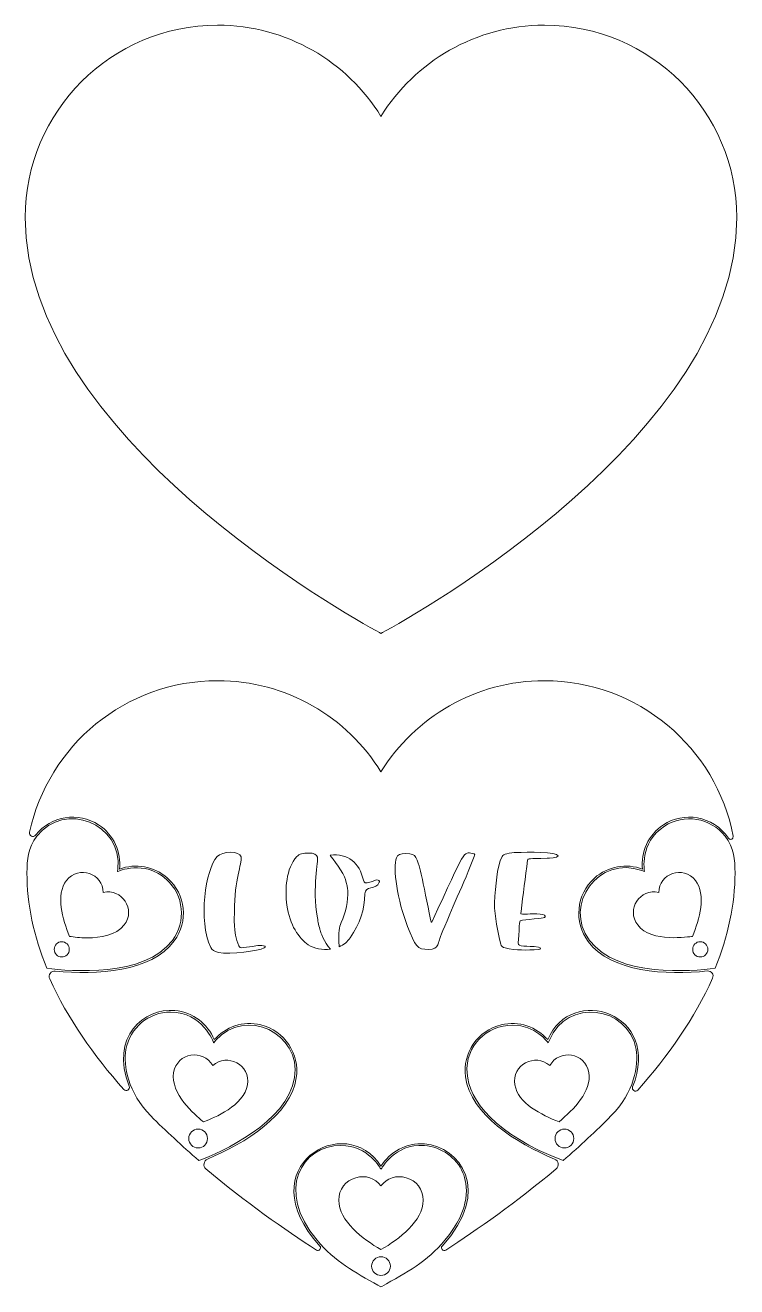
# Model space of a CAD drawing. Header units: inches. Extents: x 14.1 to 19.8, y -7.1 to 3.
import ezdxf

# ---------------------------------------------------------------- set-up
doc = ezdxf.new("R2010")
doc.units = ezdxf.units.IN
doc.header["$MEASUREMENT"] = 0
doc.layers.add('_U+0421_U+043B_U+043E_U+0439 1', color=7, linetype='Continuous')

msp = doc.modelspace()

# ---------------------------------------------------------------- linework, layer by layer
at = {"layer": '_U+0421_U+043B_U+043E_U+0439 1', "color": 1, "lineweight": 9, "true_color": 0xff0000}
for points, knots in [([(19.759, 1.414), (19.759, -0.324), (17.187, -1.766), (16.922, -1.909), (16.922, -1.909), (16.911, -1.916), (16.911, -1.916), (16.911, -1.916), (16.9, -1.909), (16.9, -1.909), (16.635, -1.766), (14.063, -0.324), (14.063, 1.414), (14.063, 2.264), (14.752, 2.954), (15.603, 2.954), (16.156, 2.954), (16.64, 2.662), (16.911, 2.224), (17.183, 2.662), (17.667, 2.954), (18.219, 2.954), (19.07, 2.954), (19.759, 2.264), (19.759, 1.414)], [0, 0, 0, 0, 1, 1, 1, 2, 2, 2, 3, 3, 3, 4, 4, 4, 5, 5, 5, 6, 6, 6, 7, 7, 7, 8, 8, 8, 8]), ([(14.148, -3.529), (14.127, -3.555), (14.092, -3.536), (14.098, -3.508), (14.247, -2.814), (14.864, -2.294), (15.603, -2.294), (16.156, -2.294), (16.64, -2.586), (16.911, -3.023), (17.183, -2.586), (17.667, -2.294), (18.219, -2.294), (18.969, -2.294), (19.594, -2.83), (19.731, -3.54), (19.735, -3.562), (19.706, -3.574), (19.693, -3.556), (19.566, -3.37), (19.332, -3.342), (19.172, -3.448), (19.048, -3.53), (18.99, -3.668), (19.004, -3.803), (18.877, -3.755), (18.729, -3.777), (18.619, -3.875), (18.474, -4.005), (18.453, -4.228), (18.57, -4.383), (18.756, -4.629), (19.192, -4.653), (19.523, -4.618), (19.555, -4.615), (19.579, -4.648), (19.565, -4.677), (19.422, -4.996), (19.21, -5.297), (18.966, -5.572), (18.948, -5.592), (18.915, -5.572), (18.925, -5.546), (19.166, -4.948), (18.429, -4.723), (18.246, -5.168), (18.157, -5.066), (18.016, -5.015), (17.872, -5.05), (17.684, -5.096), (17.563, -5.273), (17.588, -5.465), (17.629, -5.769), (17.994, -5.997), (18.301, -6.125), (18.333, -6.138), (18.339, -6.18), (18.313, -6.202), (17.996, -6.469), (17.681, -6.69), (17.429, -6.853), (17.408, -6.867), (17.384, -6.839), (17.401, -6.82), (17.81, -6.372), (17.536, -6.023), (17.26, -6.003), (17.113, -5.992), (16.982, -6.066), (16.911, -6.181), (16.635, -5.735), (15.84, -6.182), (16.421, -6.82), (16.438, -6.839), (16.415, -6.867), (16.394, -6.853), (16.142, -6.69), (15.827, -6.469), (15.51, -6.203), (15.484, -6.181), (15.49, -6.138), (15.522, -6.124), (15.826, -5.998), (16.186, -5.773), (16.233, -5.474), (16.262, -5.282), (16.138, -5.096), (15.95, -5.05), (15.806, -5.015), (15.665, -5.066), (15.576, -5.168), (15.525, -5.043), (15.408, -4.948), (15.261, -4.935), (15.016, -4.912), (14.739, -5.143), (14.895, -5.541), (14.905, -5.567), (14.871, -5.588), (14.852, -5.567), (14.611, -5.295), (14.402, -4.997), (14.259, -4.682), (14.245, -4.65), (14.27, -4.615), (14.304, -4.619), (14.636, -4.653), (15.073, -4.627), (15.256, -4.378), (15.371, -4.221), (15.349, -4.006), (15.203, -3.875), (15.093, -3.777), (14.945, -3.755), (14.818, -3.803), (14.832, -3.668), (14.774, -3.53), (14.651, -3.448), (14.489, -3.342), (14.268, -3.377), (14.148, -3.529)], [0, 0, 0, 0, 1, 1, 1, 2, 2, 2, 3, 3, 3, 4, 4, 4, 5, 5, 5, 6, 6, 6, 7, 7, 7, 8, 8, 8, 9, 9, 9, 10, 10, 10, 11, 11, 11, 12, 12, 12, 13, 13, 13, 14, 14, 14, 15, 15, 15, 16, 16, 16, 17, 17, 17, 18, 18, 18, 19, 19, 19, 20, 20, 20, 21, 21, 21, 22, 22, 22, 23, 23, 23, 24, 24, 24, 25, 25, 25, 26, 26, 26, 27, 27, 27, 28, 28, 28, 29, 29, 29, 30, 30, 30, 31, 31, 31, 32, 32, 32, 33, 33, 33, 34, 34, 34, 35, 35, 35, 36, 36, 36, 37, 37, 37, 38, 38, 38, 39, 39, 39, 40, 40, 40, 40]), ([(14.237, -4.596), (14.131, -4.338), (14.077, -4.081), (14.077, -3.833), (14.077, -3.728), (14.083, -3.634), (14.157, -3.539), (14.38, -3.254), (14.842, -3.438), (14.805, -3.8), (14.805, -3.8), (14.802, -3.823), (14.802, -3.823), (14.806, -3.822), (15.014, -3.723), (15.194, -3.885), (15.333, -4.01), (15.354, -4.224), (15.241, -4.374), (15.016, -4.672), (14.426, -4.621), (14.237, -4.596)], [0, 0, 0, 0, 1, 1, 1, 2, 2, 2, 3, 3, 3, 4, 4, 4, 5, 5, 5, 6, 6, 6, 7, 7, 7, 7]), ([(19.745, -3.833), (19.745, -4.081), (19.691, -4.338), (19.585, -4.596), (19.396, -4.621), (18.806, -4.672), (18.581, -4.374), (18.364, -4.087), (18.657, -3.687), (18.999, -3.815), (18.999, -3.815), (19.02, -3.823), (19.02, -3.823), (19.02, -3.819), (18.977, -3.593), (19.18, -3.459), (19.337, -3.356), (19.55, -3.391), (19.665, -3.539), (19.739, -3.634), (19.745, -3.728), (19.745, -3.833)], [0, 0, 0, 0, 1, 1, 1, 2, 2, 2, 3, 3, 3, 4, 4, 4, 5, 5, 5, 6, 6, 6, 7, 7, 7, 7]), ([(17.035, -3.712), (17.004, -3.79), (17.042, -4.056), (17.124, -4.261), (17.187, -4.417), (17.199, -4.449), (17.293, -4.445), (17.338, -4.443), (17.352, -4.436), (17.365, -4.408), (17.39, -4.354), (17.334, -4.456), (17.522, -4.025), (17.569, -3.917), (17.619, -3.81), (17.656, -3.701), (17.66, -3.692), (17.67, -3.681), (17.642, -3.677), (17.57, -3.664), (17.592, -3.632), (17.319, -4.226), (17.317, -4.226), (17.314, -4.226), (17.312, -4.226), (17.297, -4.152), (17.26, -3.969), (17.242, -3.886), (17.23, -3.827), (17.217, -3.768), (17.191, -3.71), (17.18, -3.686), (17.157, -3.677), (17.111, -3.678), (17.066, -3.678), (17.044, -3.688), (17.035, -3.712)], [0, 0, 0, 0, 1, 1, 1, 2, 2, 2, 3, 3, 3, 4, 4, 4, 5, 5, 5, 6, 6, 6, 7, 7, 7, 8, 8, 8, 9, 9, 9, 10, 10, 10, 11, 11, 11, 12, 12, 12, 12]), ([(15.599, -3.702), (15.506, -3.804), (15.447, -4.217), (15.548, -4.429), (15.557, -4.448), (15.575, -4.463), (15.61, -4.47), (15.705, -4.489), (15.933, -4.455), (15.975, -4.434), (16.009, -4.417), (15.951, -4.408), (15.908, -4.417), (15.876, -4.423), (15.842, -4.427), (15.808, -4.431), (15.787, -4.433), (15.778, -4.43), (15.773, -4.418), (15.726, -4.302), (15.738, -4.188), (15.738, -4.143), (15.736, -3.88), (15.8, -3.766), (15.791, -3.704), (15.784, -3.656), (15.639, -3.657), (15.599, -3.702)], [0, 0, 0, 0, 1, 1, 1, 2, 2, 2, 3, 3, 3, 4, 4, 4, 5, 5, 5, 6, 6, 6, 7, 7, 7, 8, 8, 8, 9, 9, 9, 9]), ([(16.238, -3.702), (16.15, -3.798), (16.142, -3.964), (16.158, -4.092), (16.178, -4.248), (16.255, -4.358), (16.329, -4.408), (16.375, -4.439), (16.444, -4.451), (16.507, -4.443), (16.455, -4.393), (16.425, -4.296), (16.425, -4.295), (16.414, -4.261), (16.408, -4.227), (16.402, -4.193), (16.36, -3.943), (16.41, -3.737), (16.403, -3.708), (16.397, -3.684), (16.376, -3.674), (16.33, -3.674), (16.288, -3.673), (16.257, -3.682), (16.238, -3.702)], [0, 0, 0, 0, 1, 1, 1, 2, 2, 2, 3, 3, 3, 4, 4, 4, 5, 5, 5, 6, 6, 6, 7, 7, 7, 8, 8, 8, 8]), ([(16.771, -3.892), (16.739, -3.751), (16.647, -3.675), (16.504, -3.691), (16.518, -3.71), (16.617, -3.84), (16.627, -3.886), (16.635, -3.913), (16.646, -3.967), (16.646, -3.972), (16.648, -4.06), (16.63, -4.147), (16.592, -4.231), (16.575, -4.269), (16.572, -4.296), (16.576, -4.424), (16.613, -4.409), (16.643, -4.383), (16.663, -4.354), (16.742, -4.24), (16.781, -4.122), (16.782, -4.001), (16.783, -3.932), (16.872, -3.973), (16.897, -3.908), (16.9, -3.902), (16.9, -3.894), (16.888, -3.89), (16.869, -3.885), (16.851, -3.9), (16.823, -3.907), (16.785, -3.917), (16.776, -3.914), (16.771, -3.892)], [0, 0, 0, 0, 1, 1, 1, 2, 2, 2, 3, 3, 3, 4, 4, 4, 5, 5, 5, 6, 6, 6, 7, 7, 7, 8, 8, 8, 9, 9, 9, 10, 10, 10, 11, 11, 11, 11]), ([(17.882, -3.702), (17.834, -3.791), (17.832, -3.929), (17.819, -4.073), (17.821, -4.19), (17.846, -4.297), (17.87, -4.404), (17.873, -4.416), (17.882, -4.429), (17.906, -4.434), (17.991, -4.453), (18.08, -4.453), (18.17, -4.446), (18.192, -4.445), (18.195, -4.431), (18.171, -4.427), (18.078, -4.413), (18.006, -4.43), (18.009, -4.394), (18.027, -4.214), (18.007, -4.216), (18.045, -4.212), (18.196, -4.195), (18.226, -4.195), (18.226, -4.18), (18.228, -4.155), (18.095, -4.162), (18.069, -4.163), (18.022, -4.165), (18.029, -4.164), (18.032, -4.143), (18.049, -4.006), (18.067, -3.868), (18.085, -3.731), (18.087, -3.716), (18.093, -3.72), (18.24, -3.716), (18.256, -3.716), (18.328, -3.714), (18.328, -3.695), (18.328, -3.662), (18.075, -3.668), (17.998, -3.669), (17.97, -3.669), (17.944, -3.673), (17.919, -3.679), (17.898, -3.683), (17.888, -3.691), (17.882, -3.702)], [0, 0, 0, 0, 1, 1, 1, 2, 2, 2, 3, 3, 3, 4, 4, 4, 5, 5, 5, 6, 6, 6, 7, 7, 7, 8, 8, 8, 9, 9, 9, 10, 10, 10, 11, 11, 11, 12, 12, 12, 13, 13, 13, 14, 14, 14, 15, 15, 15, 16, 16, 16, 16]), ([(14.561, -4.353), (14.664, -4.353), (14.792, -4.333), (14.856, -4.25), (14.952, -4.126), (14.835, -3.954), (14.688, -3.99), (14.686, -3.839), (14.491, -3.769), (14.394, -3.893), (14.304, -4.01), (14.364, -4.204), (14.417, -4.341), (14.457, -4.347), (14.498, -4.353), (14.561, -4.353)], [0, 0, 0, 0, 1, 1, 1, 2, 2, 2, 3, 3, 3, 4, 4, 4, 5, 5, 5, 5]), ([(18.966, -4.25), (19.078, -4.395), (19.376, -4.343), (19.405, -4.341), (19.459, -4.204), (19.518, -4.01), (19.428, -3.893), (19.332, -3.769), (19.136, -3.839), (19.134, -3.99), (18.987, -3.954), (18.87, -4.125), (18.966, -4.25), (18.966, -4.25), (18.966, -4.25), (18.966, -4.25)], [0, 0, 0, 0, 1, 1, 1, 2, 2, 2, 3, 3, 3, 4, 4, 4, 5, 5, 5, 5]), ([(14.355, -4.506), (14.389, -4.506), (14.416, -4.479), (14.416, -4.445), (14.416, -4.411), (14.389, -4.384), (14.355, -4.384), (14.322, -4.384), (14.295, -4.411), (14.295, -4.445), (14.295, -4.479), (14.322, -4.506), (14.355, -4.506)], [0, 0, 0, 0, 1, 1, 1, 2, 2, 2, 3, 3, 3, 4, 4, 4, 4]), ([(19.406, -4.445), (19.406, -4.479), (19.433, -4.506), (19.467, -4.506), (19.5, -4.506), (19.528, -4.479), (19.528, -4.445), (19.528, -4.411), (19.5, -4.384), (19.467, -4.384), (19.433, -4.384), (19.406, -4.411), (19.406, -4.445)], [0, 0, 0, 0, 1, 1, 1, 2, 2, 2, 3, 3, 3, 4, 4, 4, 4]), ([(17.965, -5.052), (18.151, -5.052), (18.243, -5.187), (18.25, -5.193), (18.25, -5.193), (18.259, -5.172), (18.259, -5.172), (18.398, -4.835), (18.89, -4.892), (18.953, -5.246), (18.976, -5.375), (18.937, -5.592), (18.752, -5.779), (18.635, -5.898), (18.506, -6.018), (18.368, -6.136), (17.273, -5.714), (17.549, -5.052), (17.965, -5.052)], [0, 0, 0, 0, 1, 1, 1, 2, 2, 2, 3, 3, 3, 4, 4, 4, 5, 5, 5, 6, 6, 6, 6]), ([(15.227, -4.947), (15.486, -4.947), (15.571, -5.192), (15.572, -5.193), (15.572, -5.193), (15.586, -5.176), (15.586, -5.176), (15.827, -4.902), (16.274, -5.116), (16.219, -5.471), (16.162, -5.835), (15.629, -6.069), (15.454, -6.136), (15.317, -6.018), (15.187, -5.898), (15.069, -5.779), (14.885, -5.592), (14.847, -5.376), (14.869, -5.247), (14.9, -5.073), (15.053, -4.947), (15.227, -4.947)], [0, 0, 0, 0, 1, 1, 1, 2, 2, 2, 3, 3, 3, 4, 4, 4, 5, 5, 5, 6, 6, 6, 7, 7, 7, 7]), ([(15.497, -5.823), (15.571, -5.796), (15.815, -5.697), (15.843, -5.529), (15.87, -5.37), (15.68, -5.271), (15.564, -5.376), (15.489, -5.24), (15.278, -5.271), (15.251, -5.431), (15.223, -5.598), (15.422, -5.772), (15.483, -5.821), (15.483, -5.821), (15.489, -5.826), (15.489, -5.826), (15.489, -5.826), (15.497, -5.823), (15.497, -5.823)], [0, 0, 0, 0, 1, 1, 1, 2, 2, 2, 3, 3, 3, 4, 4, 4, 5, 5, 5, 6, 6, 6, 6]), ([(18.575, -5.431), (18.548, -5.271), (18.337, -5.24), (18.262, -5.376), (18.146, -5.271), (17.956, -5.37), (17.983, -5.529), (18.008, -5.679), (18.196, -5.77), (18.337, -5.826), (18.452, -5.727), (18.6, -5.581), (18.575, -5.431)], [0, 0, 0, 0, 1, 1, 1, 2, 2, 2, 3, 3, 3, 4, 4, 4, 4]), ([(15.447, -6.035), (15.489, -6.035), (15.522, -6.001), (15.522, -5.959), (15.522, -5.918), (15.489, -5.884), (15.447, -5.884), (15.406, -5.884), (15.372, -5.918), (15.372, -5.959), (15.372, -6.001), (15.406, -6.035), (15.447, -6.035)], [0, 0, 0, 0, 1, 1, 1, 2, 2, 2, 3, 3, 3, 4, 4, 4, 4]), ([(18.379, -6.035), (18.421, -6.035), (18.454, -6.001), (18.454, -5.959), (18.454, -5.918), (18.421, -5.884), (18.379, -5.884), (18.337, -5.884), (18.304, -5.918), (18.304, -5.959), (18.304, -6.001), (18.337, -6.035), (18.379, -6.035)], [0, 0, 0, 0, 1, 1, 1, 2, 2, 2, 3, 3, 3, 4, 4, 4, 4]), ([(16.59, -6.015), (16.813, -6.015), (16.908, -6.203), (16.911, -6.206), (16.914, -6.204), (17.017, -5.998), (17.259, -6.016), (17.394, -6.026), (17.515, -6.111), (17.566, -6.233), (17.605, -6.325), (17.638, -6.518), (17.423, -6.774), (17.279, -6.944), (17.119, -7.032), (16.917, -7.143), (16.917, -7.143), (16.911, -7.146), (16.911, -7.146), (16.911, -7.146), (16.887, -7.133), (16.887, -7.133), (16.702, -7.031), (16.542, -6.943), (16.399, -6.774), (16.061, -6.372), (16.279, -6.015), (16.59, -6.015)], [0, 0, 0, 0, 1, 1, 1, 2, 2, 2, 3, 3, 3, 4, 4, 4, 5, 5, 5, 6, 6, 6, 7, 7, 7, 8, 8, 8, 9, 9, 9, 9]), ([(17.249, -6.454), (17.249, -6.367), (17.195, -6.296), (17.112, -6.273), (17.035, -6.251), (16.958, -6.276), (16.911, -6.337), (16.864, -6.276), (16.787, -6.251), (16.71, -6.273), (16.627, -6.296), (16.573, -6.367), (16.573, -6.454), (16.573, -6.62), (16.766, -6.767), (16.911, -6.848), (17.056, -6.767), (17.249, -6.62), (17.249, -6.454)], [0, 0, 0, 0, 1, 1, 1, 2, 2, 2, 3, 3, 3, 4, 4, 4, 5, 5, 5, 6, 6, 6, 6]), ([(16.911, -7.056), (16.953, -7.056), (16.986, -7.023), (16.986, -6.981), (16.986, -6.939), (16.953, -6.906), (16.911, -6.906), (16.87, -6.906), (16.836, -6.939), (16.836, -6.981), (16.836, -7.023), (16.87, -7.056), (16.911, -7.056)], [0, 0, 0, 0, 1, 1, 1, 2, 2, 2, 3, 3, 3, 4, 4, 4, 4])]:
    msp.add_open_spline(points, degree=3, knots=knots, dxfattribs=at)

doc.saveas('drawing.dxf')
